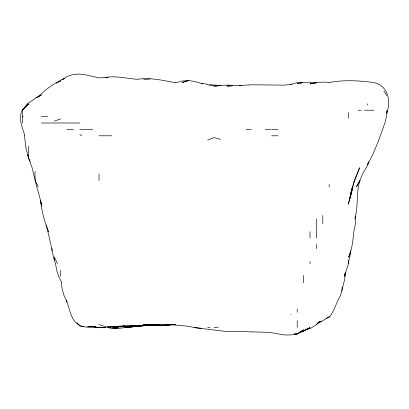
<?xml version="1.0" encoding="UTF-8"?>
<svg xmlns="http://www.w3.org/2000/svg" width="409" height="409" viewBox="0 0 409 409"><rect width="100%" height="100%" fill="white"/><g stroke="black" fill="none" stroke-linecap="round" stroke-linejoin="round"><path stroke-width="0.61" d="M54.285 257.251L54.285 260.093L55.532 263.647L56.621 270.037L58.599 276.433L61.923 282.824M345.625 272.363C345.002 280.288 342.313 287.941 340.513 295.61C336.075 302.461 334.669 311.116 329.184 317.261L326.28 318.222M386.996 110.844L386.72 115.865L384.895 123.002L377.967 142.179L372.584 154.965L367.543 164.464L368.882 161.877M386.965 110.813L386.72 113.206C391.219 101.227 388.121 85.568 373.933 82.598C359.138 80.532 343.954 79.775 329.184 82.485M341.97 291.111L342.236 286.893M354.787 218.897C358.565 206.32 355.973 193.063 359.848 180.538L359.414 181.698M345.078 272.946L344.276 276.433L348.361 264.214L348.396 260.523M22.147 110.215C18.108 118.794 22.49 127.501 24.862 135.788M351.086 193.324L352.957 186.928L348.361 204.163L350.043 196.811M348.361 262.051L349.777 257.251L350.748 250.86L348.606 257.251C352.2 249.163 352.885 240.359 353.836 231.683C354.894 226.56 356.362 221.177 355.176 215.972M350.39 195.65L350.912 193.907M354.209 181.121L350.692 193.324L354.649 180.538L359.598 167.751L354.383 180.538M368.923 161.928L367.543 165.348L362.451 174.147L359.976 180.538L356.351 186.928L359.557 181.069M22.321 123.002L22.321 110.215L27.306 103.825L35.108 98.549M22.321 110.215L28.717 103.825L22.321 109.893M305.937 329.628L310.007 328.596L311.878 327.573L316.397 324.72L319.966 321.183L317.737 323.1M37.7 97.005C44.791 90.818 51.657 84.157 60.685 80.88L58.553 82.091M56.253 83.175L60.685 80.179L64.586 78.252L62.633 79.515L67.076 76.427L73.472 74.433L79.862 74.039L86.253 74.965L99.039 77.93L105.435 77.281L108.339 77.48M316.924 323.908L321.101 321.183L319.01 322.241M329.184 316.627L322.185 321.183L317.558 323.09M37.761 97.117L41.503 94.934L35.108 98.252M301.29 331.587L303.616 331.239L310.007 327.573L307.343 328.897M304.679 330.216L306.28 329.424M304.777 330.227L310.007 327.9L306.52 329.163M207.721 140.052L214.112 137.608L220.507 139.428M54.285 121.084L60.685 118.896M188.544 80.501L182.148 82.541L188.544 80.501L194.935 81.575L202.389 83.63M175.752 82.807L182.148 81.002L188.544 80.609M315.82 82.899L310.007 83.927L316.397 82.741L322.793 82.122L329.184 82.301M137.976 325.958L139.72 325.789L134.489 326.408M207.721 84.643C215.804 87.863 224.337 83.702 232.711 85.675M106.78 327.573L124.612 325.912L105.435 326.76L99.039 324.526M136.233 326.193L118.216 328.473L112.986 328.13M143.789 79.694L150.18 78.891M104.929 327.394L99.039 327.773M175.752 324.562L162.966 325.498L156.575 325.094L161.223 325.278M298.964 83.349L297.215 83.528L303.616 82.383L310.007 82.224L316.397 82.797M300.124 83.226L301.29 83.104M214.112 86.233L218.181 85.834M105.435 327.399L103.416 327.573L105.435 327.522M137.976 325.462L139.142 325.359M142.046 325.109L143.789 324.961M107.756 327.22L110.665 327.006M135.655 325.774L118.216 327.062L111.826 327.011M137.976 325.62L150.18 325.078L137.398 325.855L111.826 326.479M134.489 326.346L137.398 326.162L131.003 327.123L126.355 327.118M166.453 325.201L169.362 325.027L166.453 325.175M290.825 84.402L291.985 84.336M155.993 324.997L131.003 326.597L143.789 325.738L124.612 327.573L131.003 326.949L126.355 327.072M231.545 85.813L226.898 86.048L241.428 85.266M122.869 325.907L132.163 325.774M155.993 324.991L150.18 325.273L155.993 325.104M112.986 327.998L118.216 327.762L111.826 328.386L107.608 327.573M151.345 324.956L143.789 325.262M174.592 324.536L162.966 324.874L175.752 324.654L169.362 324.46L188.544 326.31L194.935 327.686L226.898 331.566L239.684 331.336L252.471 331.975M146.693 324.945L143.789 325.058L150.18 324.853L143.789 325.211L162.966 325.411M131.003 325.83L133.329 325.769M148.436 324.547L143.789 324.639L162.966 325.017L150.18 324.572M175.752 324.654L169.362 324.772L175.752 324.782M92.649 326.638L95.553 326.581L92.649 326.638L99.919 327.573L105.435 327.696M87.419 326.745L92.649 326.704L86.253 327.169L79.862 325.876L76.989 322.89M36.616 97.429L37.229 97.429M358.12 110.215L361.147 110.215M364.557 110.215L373.933 110.215M22.321 116.611L23.308 116.611M41.503 116.611L47.894 116.611M41.503 123.002L66.524 123.002M67.076 123.002L79.862 123.002M67.076 129.392L73.472 129.392M79.862 129.392L92.649 129.392M246.075 129.392L251.284 129.392M265.252 129.392L270.702 129.392M271.648 129.392L278.038 129.392M99.039 135.788L111.826 135.788M271.648 135.788L278.038 135.788M40.557 200.298C41.836 210.978 44.157 221.918 48.794 231.683L47.899 231.683L52.286 250.86M290.825 314.787L291.188 314.787M88.579 326.985L99.039 327.573M194.474 327.573L201.325 328.309M207.721 327.573L210.231 327.573M214.112 327.573L218.217 327.573M48.794 231.683L47.894 231.678L46.324 225.287M241.428 85.455L239.684 85.44L252.471 84.786L284.434 85.138L290.825 84.372L297.215 82.562L302.45 82.807M252.471 331.924C261.019 332.149 269.649 331.955 278.038 333.902L284.434 334.961L290.825 334.925L297.215 333.974L303.616 330.958L303.616 331.239M106.596 77.5L105.435 77.449C116.064 75.573 126.77 78.518 137.398 79.31C150.297 77.24 163.114 80.527 175.752 82.72M150.763 324.541L162.966 325.329M220.507 85.604L209.454 84.643M83.932 326.433L79.862 325.876L77.153 322.921M207.721 84.285L201.325 83.216L202.389 83.692M94.862 327.374L95.972 327.573M79.862 134.505L81.805 135.788M79.862 325.523C71.069 321.004 70.128 310.513 67.076 302.215M383.887 91.038L386.72 95.527M38.216 186.928L35.108 180.548L32.112 167.751L28.717 158.564L27.868 154.965L28.717 158.344L30.128 161.361M54.417 257.251L57.516 263.647M67.05 302L64.065 295.61L62.183 289.219L61.376 282.824M28.717 158.344L26.007 148.574L24.458 135.788M66.565 300.257L66.999 302M41.503 206.11C40.102 194.352 33.86 183.36 35.108 171.32M40.91 202L41.503 205.43M51.917 248.534L52.02 250.86L54.285 260.093L54.285 256.959M367.543 103.825L367.543 105.093M348.361 112.475L348.361 118.155M348.361 260.523L348.361 263.647M329.184 184.454L329.184 186.928M322.793 215.507L322.793 223.703M316.397 218.897L316.397 238.074M316.397 244.464L316.397 248.641M316.397 324.25L316.397 324.72M310.007 231.683L310.007 238.074M310.007 261.423L310.007 263.647M303.616 275.385L303.616 282.824M297.215 308.882L297.215 312.277M297.215 320.656L297.215 327.573M99.039 174.147L99.039 180.538M60.685 270.349L60.685 276.433M28.717 146.284L28.717 154.965M352.461 186.928L351.259 193.324L349.444 199.715L351.259 193.324L352.461 186.928M303.616 329.864L297.231 333.969L294.311 333.969L297.231 333.969L303.616 329.864M135.655 325.753L131.003 326.039L135.655 325.758M150.18 324.807L147.859 324.899L150.18 324.853"/></g></svg>
